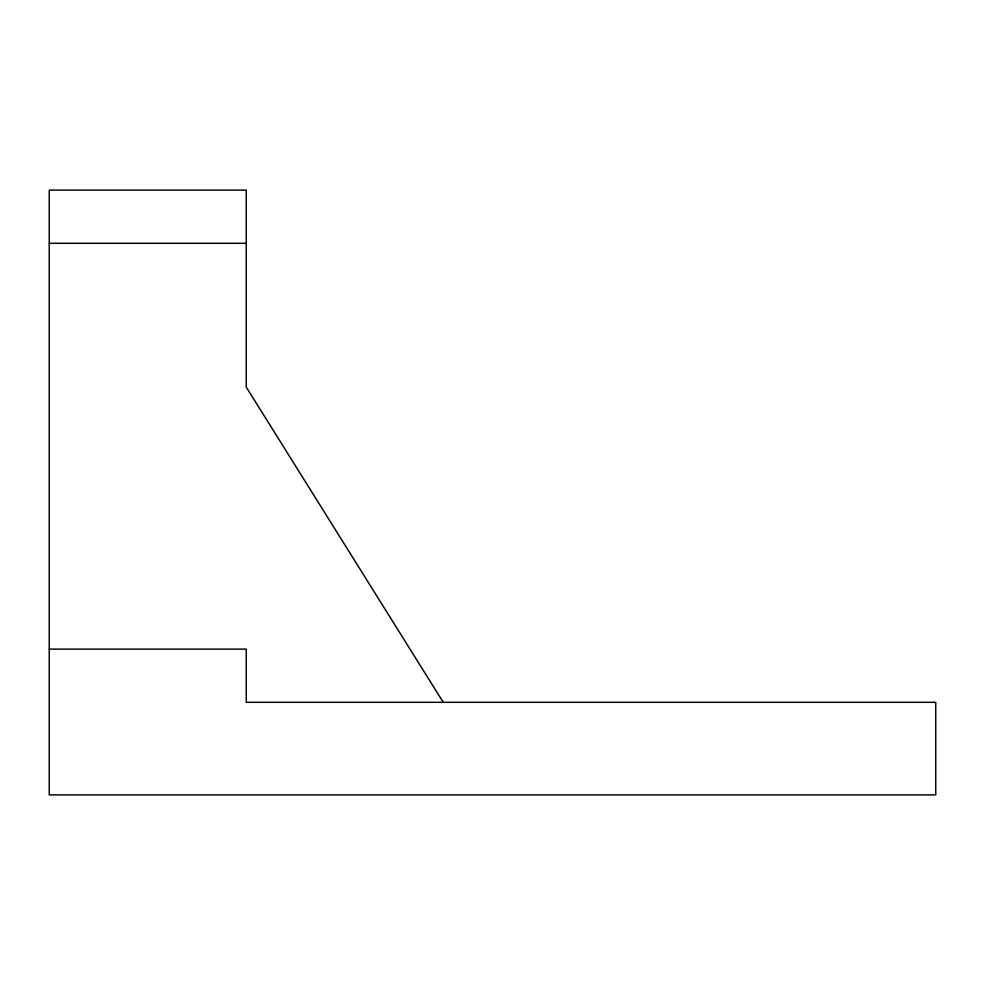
<?xml version="1.0" encoding="UTF-8"?>
<svg xmlns="http://www.w3.org/2000/svg" width="985" height="985" viewBox="0 0 985 985"><rect width="100%" height="100%" fill="white"/><g stroke="black" fill="none" stroke-linecap="round" stroke-linejoin="round"><path stroke-width="1.48" d="M49.25 243.295L246.25 243.295M49.25 649.115L246.25 649.115L246.25 702.305L935.75 702.305L935.75 794.895L49.25 794.895L49.25 190.105L246.25 190.105L246.25 387.105L443.25 702.305"/></g></svg>
